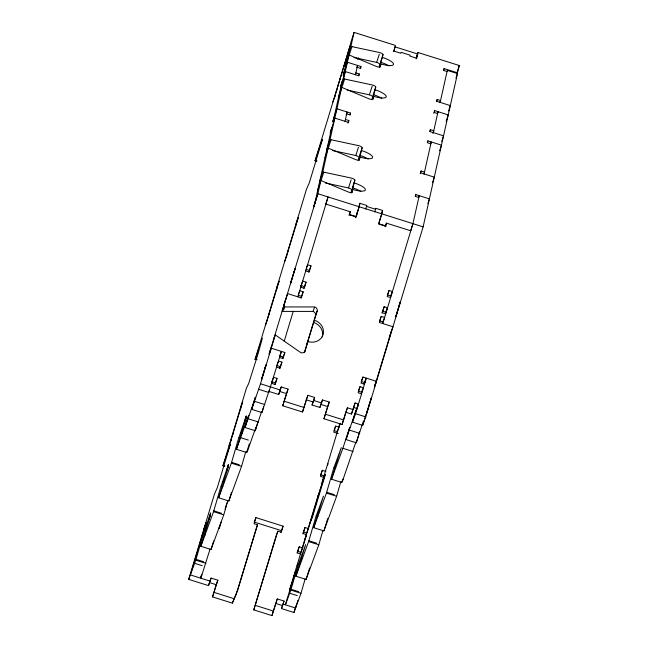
<?xml version="1.0" encoding="UTF-8"?>
<svg xmlns="http://www.w3.org/2000/svg" width="648" height="648" viewBox="0 0 648 648"><rect width="100%" height="100%" fill="white"/><g stroke="black" fill="none" stroke-linecap="round" stroke-linejoin="round"><path stroke-width="0.97" d="M289.778 589.34L289.745 590.134M314.726 203.545L331.687 127.899M333.777 118.592L342.128 81.34M344.218 72.033L350.908 42.201L354.059 32.4L395.361 45.401L394.081 51.127L400.869 53.266L401.08 52.334L410.135 55.185L409.925 56.109L416.713 58.247L418 52.52L459.302 65.521L455.998 78.238M320.606 181.958A3.564 0.948 17.8 0 1 319.626 181.691L322.777 171.898A3.564 0.948 17.8 0 0 323.757 172.166L351.67 178.135A3.564 0.948 17.8 0 1 354.853 180.136L354.229 182.93A12.458 3.329 17.8 0 1 365.383 189.929A12.458 3.329 17.8 0 1 352.763 189.451L352.139 192.245A3.564 0.948 17.8 0 1 348.535 192.108L321.805 180.889A3.572 0.956 17.8 0 0 320.841 180.541L317.885 193.744L282.115 311.234A3.572 3.2 20.2 0 0 283.127 311.413L313.041 311.421A3.564 3.183 20.2 0 1 315.511 315.536L304.422 352.285M322.777 171.898L328.115 148.117A3.572 0.956 17.8 0 1 329.071 148.465L355.809 159.683A3.564 0.948 17.8 0 0 359.413 159.821L360.037 157.027A12.458 3.329 17.8 0 0 372.649 157.513A12.458 3.329 17.8 0 0 361.495 150.514L362.127 147.72A3.564 0.948 17.8 0 0 358.935 145.719L331.031 139.741A3.556 0.948 17.8 0 1 330.051 139.474L326.9 149.275A3.556 0.948 17.8 0 0 327.88 149.542M330.051 139.474L341.723 87.423A3.572 0.956 17.8 0 1 342.687 87.772L369.417 98.99A3.564 0.948 17.8 0 0 373.021 99.128L373.645 96.333A12.458 3.329 17.8 0 0 386.257 96.811A12.458 3.329 17.8 0 0 375.111 89.813L375.735 87.018A3.564 0.948 17.8 0 0 372.551 85.018L344.639 79.048A3.564 0.948 17.8 0 1 343.659 78.781L340.508 88.573A3.564 0.948 17.8 0 0 341.488 88.841M343.659 78.781L348.989 54.999A3.572 0.956 17.8 0 1 349.952 55.347L376.682 66.566A3.564 0.948 17.8 0 0 380.287 66.704L380.919 63.909A12.458 3.329 17.8 0 0 393.53 64.395A12.458 3.329 17.8 0 0 382.377 57.397L383 54.602A3.564 0.948 17.8 0 0 379.817 52.601L351.913 46.624A3.556 0.948 17.8 0 1 350.933 46.356L347.774 56.157A3.556 0.948 17.8 0 0 348.754 56.425M350.933 46.356L354.059 32.4M357.899 59.648L358.336 57.688M345.028 121.314L347.117 111.999L346.21 114.801M355.469 74.755L357.558 65.44L356.951 67.303M345.441 119.451L348.843 120.52L348.421 122.383L334.846 118.106L330.221 133.034L331.274 129.762M334.198 116.729L332.724 121.856L336.928 108.791L350.511 113.068L350.09 114.931L346.696 113.862M355.315 74.674L355.882 72.892L359.276 73.961L358.862 75.824L345.279 71.547L340.662 86.476L341.715 83.203M344.631 70.17L343.165 75.298L347.369 62.232L360.952 66.509L360.531 68.372L357.137 67.303M351.022 192.958L351.702 189.937A3.564 0.948 17.8 0 0 348.519 187.936L325.256 182.955M358.295 160.542L358.968 157.513A3.564 0.948 17.8 0 0 355.784 155.512L332.529 150.538M371.952 99.614L372.584 96.819A3.564 0.948 17.8 0 0 369.392 94.819L347.263 90.08M379.266 66.987L379.85 64.395A3.564 0.948 17.8 0 0 376.666 62.394L353.986 57.542M380.749 62.524L382.377 57.397M351.678 192.173L354.229 182.93M358.943 159.756L361.495 150.514M372.438 99.598L375.111 89.813M379.825 66.639L380.797 62.289A12.458 3.329 17.8 0 1 388.986 65.894M356.692 213.589L356.797 213.127M325.912 204.088L350.325 211.775L349.41 214.82L356.198 216.959L359.956 203.326L366.744 205.465L366.533 206.396L375.589 209.247L375.791 208.316L382.587 210.454L378.74 224.054L385.528 226.193L386.451 223.139L410.783 230.793M427.899 203.545L429.397 198.879L415.822 194.611L415.4 196.466L418.794 197.535M423.922 173.899L424.505 172.084L421.111 171.015L420.69 172.878L434.273 177.147L432.467 182.752M439.644 150.741L441.45 145.144L427.866 140.867L427.453 142.73L430.847 143.799M432.896 133.488L433.771 130.766L430.377 129.697L429.956 131.56L443.54 135.829L441.734 141.426M446.132 121.427L448.23 114.898L434.654 110.622L434.233 112.485L437.627 113.554M439.968 102.327L440.551 100.513L437.157 99.444L436.736 101.307L450.32 105.584L448.602 110.93M457.658 72.868L444.074 68.591L443.661 70.454L447.055 71.523M382.782 323.546L412.938 223.657L419.215 195.672L418.616 197.543M424.084 173.948L431.26 141.936L430.661 143.807M433.35 132.629L438.048 111.691L437.449 113.554M440.138 102.376L447.314 70.373L457.496 73.572L423.128 226.857L365.747 416.891L362.645 425.355L352.463 422.148L356.141 409.949L346.064 439.571L356.246 442.778L363.398 421.135M201.755 574.995L201.099 577.441L210.09 548.994M247.698 449.971L247.212 451.826L255.895 427.275M271.739 382.563L271.577 383.203L271.771 382.725M342.922 479.285L342.266 481.739L355.882 442.098M305.151 578.907L300.996 593.276L293.941 612.506L281.491 608.585L284.059 601.061L277.271 598.922L271.941 615.6L253.781 609.89L276.194 535.669L277.838 531.19L281.232 532.259L283.071 526.16L255.911 517.606L254.073 523.714L257.467 524.775L236.18 594.329L232.332 603.134L212.528 596.905L217.858 580.219L211.07 578.089L208.502 585.614L188.698 579.385L195.753 560.155L202.241 537.783L210.608 512.9L208.81 519.534L210.592 514.723L210.244 516.083L200.848 546.296L211.029 549.504L223.746 514.86L227.902 500.491M200.848 546.296L213.565 511.653L220.045 489.281L228.412 464.389L226.622 471.031L228.404 466.212L228.047 467.573L218.651 497.794L228.833 500.993L241.55 466.358L245.705 451.988M218.651 497.794L231.368 463.15L237.857 440.77L246.216 415.886L244.426 422.52L246.208 417.709L245.859 419.07L236.455 449.283L246.645 452.49L247.512 450.133M296.614 570.394A2.673 2.39 20.2 0 0 295.375 571.779L285.395 604.819L290.814 590.077L298.121 565.145L305.654 544.636L295.901 576.21L306.083 579.417L318.808 544.774L322.955 530.404M295.901 576.21L308.618 541.566L315.746 517.193L323.457 496.133L313.705 527.707L323.895 530.915L336.612 496.271L340.759 481.901M313.705 527.707L326.43 493.063L333.55 468.69L341.269 447.622L331.517 479.204L341.699 482.412L342.857 479.261M371.037 398.885L371.304 397.904L370.988 398.739M400.1 302.648L400.359 301.668L400.156 302.162M300.899 285.954L300.632 286.967L301.563 284.237M261.784 378.594L261.387 379.995L266.061 364.775L261.784 378.594L262.602 376.35M290.839 282.358L290.442 283.759L295.124 268.539L290.839 282.358L291.657 280.114M385.892 312.271L385.511 313.689L387.536 307.792L384.143 306.723L381.972 312.944M370.089 401.549L366.638 413.132L370.915 399.306L370.364 400.796M396.082 315.479L395.693 316.896L399.97 303.07L396.357 314.555M188.698 579.385L214.431 494.14L217.25 487.782L230.324 444.325L222.985 465.823L224.678 466.358M222.985 465.823L246.499 387.941L248.702 383.454L257.807 354.618L262.383 338.135L255.045 359.624L306.52 189.135L309.331 182.777L322.421 139.336L315.066 160.817L316.767 161.352M315.066 160.817L349.961 46.211M230.631 441.466L242.692 401.849L240.497 407.819M267.081 320.736L279.142 281.119L276.947 287.088M286.262 257.191L298.323 217.574L296.128 223.544M334.498 97.443L350.131 45.66M261.549 411.683L255.231 430.718L245.049 427.51L248.727 415.311L236.455 449.283M245.049 427.51L255.393 397.167L251.708 409.366L261.889 412.574L269.058 390.898M201.39 575.262L200.524 578.113L201.682 574.962M251.708 409.366L260.512 383.77L275.214 335.065A3.572 3.2 20.2 0 1 276.145 335.502L300.875 352.69A3.564 3.183 20.2 0 0 305.192 350.706L307.954 341.561A12.458 11.146 20.2 0 0 323.052 334.619A12.458 11.146 20.2 0 0 314.393 320.209L317.156 311.056A3.564 3.183 20.2 0 0 314.685 306.941L284.772 306.933A3.572 3.2 20.2 0 1 283.759 306.755M269.6 352.682L286.076 298.112M211.029 549.504L213.702 540.902M218.943 528.468L220.126 524.929M219.267 528.347L221.114 522.239M225.099 509.028L226.946 502.929M228.833 500.993L231.506 492.391M246.645 452.49L246.929 451.559M208.502 585.614L209.426 582.568L216.213 584.699L217.858 580.219M255.231 430.718L257.783 422.269M261.889 412.574L263.59 406.944M258.325 389.181L268.685 392.453L269.147 390.922M284.253 341.107L293.261 311.267M297.91 296.841L328.066 196.952L325.669 204.412M274.833 384.612L277.004 378.383L273.61 377.314L271.885 382.393M279.742 368.339L281.912 362.119L278.519 361.049L276.874 365.529L280.268 366.598M282.658 358.7L284.828 352.48L271.253 348.187L269.058 354.156L271.447 346.567M300.972 298.031L303.143 291.811L299.749 290.741L298.436 294.322M303.888 288.368L306.059 282.147L302.665 281.078L301.709 283.751M308.804 272.103L310.975 265.882L307.573 264.813L306.261 268.394M277.004 378.383L275.165 384.483L271.771 383.414M281.912 362.119L280.074 368.218L276.68 367.149M284.828 352.48L282.982 358.579L279.588 357.51M303.143 291.811L301.304 297.91L287.72 293.633L283.686 305.702L284.237 304.212M306.059 282.147L304.22 288.247L300.826 287.177M310.975 265.882L309.128 271.982L305.735 270.913M212.528 596.905L216.213 584.699M269.05 391.457L278.664 394.486L281.232 386.953L288.02 389.092L282.698 405.769L302.503 411.998L307.824 395.321L314.62 397.459L312.053 404.992L319.926 407.462L322.485 399.938L329.281 402.076L323.951 418.754L342.104 424.464L347.433 407.786L353.095 409.568L355.088 402.959L358.482 404.028L356.457 409.933L357.955 404.814M278.664 394.486L281.232 386.953M282.698 405.769L288.02 389.092M393.547 51.67L394.997 46.859L417.628 53.978L416.178 58.798M314.393 320.209L307.128 343.796L307.954 341.561M257.467 524.775L237.824 589.842L232.332 603.134M355.671 217.736L357.34 212.196M302.503 411.998L307.824 395.321M312.053 404.992L314.62 397.459M253.781 609.89L277.838 531.19M280.9 532.381L283.071 526.16M319.926 407.462L320.841 404.417L327.637 406.555L329.281 402.076M323.951 418.754L327.637 406.555M271.941 615.6L277.271 598.922M297.027 553.044L297.554 551.294L300.947 552.363L302.592 547.884L306.577 534.665L303.183 533.604L305.03 527.496L308.424 528.566L323.846 477.479L320.452 476.41L322.291 470.31L325.912 471.452M302.859 533.725L303.386 531.984L306.779 533.045L308.424 528.566M302.592 547.884L299.198 546.815L297.351 552.914L300.972 554.056M340.208 423.298L339.042 427.154L335.648 426.084L333.801 432.184L338.329 433.609M281.491 608.585L284.059 601.061M318.127 495.453L289.891 588.967L292.086 582.998M321.756 483.432L339.722 423.922M342.104 424.464L345.506 413.205M347.433 407.786L345.789 412.266L351.451 414.048L353.16 408.386M358.352 391.173L361.746 392.243L363.39 387.763L359.996 386.694L358.158 392.793L361.552 393.863M375.872 382.069L374.301 387.293L376.488 381.324L362.912 377.047L361.066 383.146L364.468 384.215M381.226 316.378L379.582 320.857L382.976 321.926L384.62 317.447L381.226 316.378L379.388 322.477L392.963 326.754L391.084 331.873M384.143 306.723L382.304 312.822L385.698 313.891M387.407 294.937L390.809 296.006L392.453 291.527L389.051 290.458L387.212 296.557L390.606 297.626M331.517 479.204L342.865 448.278L349.75 427.372L346.064 439.571M293.941 612.506L295.966 605.791M297.902 600.348L295.585 608.027L283.136 604.106M365.164 380.603L364.111 384.094L366.306 378.116L355.566 413.683L352.463 422.148M361.746 392.243L362.548 389.586M382.976 321.926L383.519 320.153M386.176 311.348L387.01 308.578M390.809 296.006L391.676 293.115M357.664 406.272L358.223 404.417M306.083 579.417L309.655 567.94M323.895 530.915L327.758 518.481M341.699 482.412L341.982 481.472M356.246 442.778L358.231 436.209M358.798 434.33L359.648 431.511M362.645 425.355L364.063 420.665M364.63 418.786L366.047 414.096M389.197 337.956L390.776 332.724M374.844 385.803L391.319 331.233M399.152 305.313L399.29 304.844M247.228 450.595L249.318 443.888M399.443 304.349L399.905 302.916M370.389 400.586L370.705 399.597M345.838 64.8L348.989 54.999M349.28 54.788L351.913 46.624M338.572 97.224L341.723 87.423M342.274 86.395L344.639 79.048M324.956 157.918L328.115 148.117M328.406 147.906L331.031 139.741M317.69 190.342L320.841 180.541M321.133 180.33L323.757 172.166M315.147 201.682L313.681 206.809L317.885 193.744L423.128 226.857M360.377 68.291L360.952 66.509M358.709 75.743L359.276 73.961M349.936 114.85L350.511 113.068M347.976 123.185L348.843 120.52M376.666 62.394L379.291 54.23M369.392 94.819L372.155 86.249M380.376 62.767L383 54.602M379.866 67.173L380.919 63.909M372.973 95.596L375.735 87.018M372.592 99.598L373.645 96.333M355.784 155.512L358.409 147.347M348.519 187.936L351.143 179.771M359.494 155.885L362.127 147.72M358.984 160.291L360.037 157.027M352.229 188.301L354.853 180.136M351.718 192.715L352.763 189.451M358.806 206.89L359.956 203.326M359.186 206.744L356.036 216.537L349.312 214.423M365.675 209.069L366.744 205.465M416.421 57.421L416.948 55.785M417.207 54.975L418 52.52M374.73 211.92L375.791 208.316M381.437 214.01L382.587 210.454M381.818 213.864L378.667 223.665L386.208 226.039M443.491 70.405L444.074 68.591M436.574 101.258L437.157 99.444M433.779 113.343L434.654 110.622M429.851 131.325L430.377 129.697M427.283 142.682L427.866 140.867M420.236 173.737L421.111 171.015M415.238 196.425L415.822 194.611M457.196 72.05L458.249 68.785M458.517 67.967L459.302 65.521M410.646 230.785L412.938 223.657M318.557 494.246L325.377 474.239L312.304 517.695L309.493 524.054M318.233 495.185L318.038 495.736M345.587 60.701L346.137 59.211M343.748 66.801L344.291 65.31M339.908 79.51L340.459 78.019M338.07 85.617L338.612 84.118M336.336 91.344L336.887 89.845M332.853 101.922L335.048 95.953M295.934 225.172L296.484 223.673M288.109 251.092L288.652 249.601M284.618 261.671L286.813 255.701M276.753 288.708L277.295 287.218M268.92 314.636L269.471 313.146M265.437 325.215L267.632 319.245M240.295 409.439L240.845 407.948M232.47 435.367L233.021 433.868M228.987 445.945L231.174 439.976M293.909 272.184L294.727 269.949M283.541 310.287L284.772 306.933M204.047 528.549L206.234 522.58L190.342 574.906L210.146 581.135M273.569 339.544L275.214 335.065M203.845 530.169L204.395 528.679M202.16 535.758L202.711 534.268M200.313 541.874L200.864 540.367M196.474 554.583L197.032 553.076M264.854 368.429L265.672 366.185M194.643 560.674L195.186 559.175M279.555 356.513L281.435 351.394L268.685 392.453M209.75 581.669L211.07 578.089M313.041 311.421L314.41 307.687M349.013 215.355L350.325 211.775M315.787 314.79L317.156 311.056M304.641 352.204L304.916 351.451M416.316 57.567L417.628 53.978M255.911 517.606L254.267 522.094L281.426 530.639M385.139 226.727L386.451 223.139M321.173 403.518L322.485 399.938M335.648 426.084L334.004 430.564L337.397 431.633L339.042 427.154M322.291 470.31L320.647 474.79L324.267 475.932M387.739 294.038L389.051 290.458M327.532 465.28L328.074 463.79M303.709 531.085L305.03 527.496M322.534 481.067L323.846 477.479M297.821 550.549L299.198 546.815M362.912 377.047L361.268 381.526L364.889 382.668M358.684 390.274L359.996 386.694M304.933 539.152L306.577 534.665M355.088 402.959L353.444 407.438L357.064 408.58M351.451 414.048L353.095 409.568M297.213 565.68L297.764 564.189M290.053 588.595L291.422 584.861L291.527 586.076M396.349 314.726L396.9 313.235M376.14 381.194L376.691 379.704M367.019 411.715L367.57 410.216M315.268 160.267L316.961 160.801M305.929 269.293L309.331 270.362M300.794 285.485L304.414 286.627M382.498 311.202L386.119 312.344M298.104 295.221L301.498 296.29M279.563 355.817L283.184 356.959M255.239 359.073L257.151 359.672M271.739 381.729L275.36 382.863M260.512 383.77L280.309 390.007M313.697 400.513L321.57 402.983M355.566 413.683L365.747 416.891M279.588 391.433L286.376 393.571M306.18 399.8L312.976 401.938M284.342 401.29L304.147 407.519M325.596 414.275L343.748 419.985M349.531 430.134L359.713 433.342M254.64 401.379L264.821 404.587M342.865 448.278L353.055 451.486M248.241 418.802L258.431 422.01M240.586 432.977L242.287 433.512M240.716 437.692L248.354 440.097M238.942 437.457L240.222 437.854M334.004 467.37L335.786 467.937M231.611 462.34L239.25 464.746M326.665 492.253L334.303 494.659M231.368 463.15L241.55 466.358M326.43 493.063L336.612 496.271M223.179 465.272L224.88 465.799M222.782 481.48L224.054 481.885M221.138 485.96L222.92 486.518M316.192 515.881L317.974 516.44M213.799 510.843L221.438 513.248M308.861 540.756L316.499 543.162M213.565 511.653L223.746 514.86M308.618 541.566L318.808 544.774M204.979 529.983L206.672 530.518M203.334 534.47L205.116 535.029M298.388 564.384L299.66 564.781M195.996 559.346L203.634 561.751M291.049 589.267L298.696 591.673M195.753 560.155L205.943 563.363M290.814 590.077L300.996 593.276M194.603 563.306L202.241 565.712M289.656 593.228L297.294 595.625M275.627 603.401L282.415 605.54M214.172 592.426L233.977 598.655M255.425 605.41L273.586 611.121M313.575 322.445A12.458 11.146 20.2 0 1 322.234 336.863M352.65 187.831A12.458 3.329 17.8 0 1 360.839 191.427M359.924 155.407A12.458 3.329 17.8 0 1 368.113 159.011M373.531 94.713A12.458 3.329 17.8 0 1 381.721 98.31M293.9 575.853A2.673 2.39 20.2 0 1 294.168 575.473"/></g></svg>
